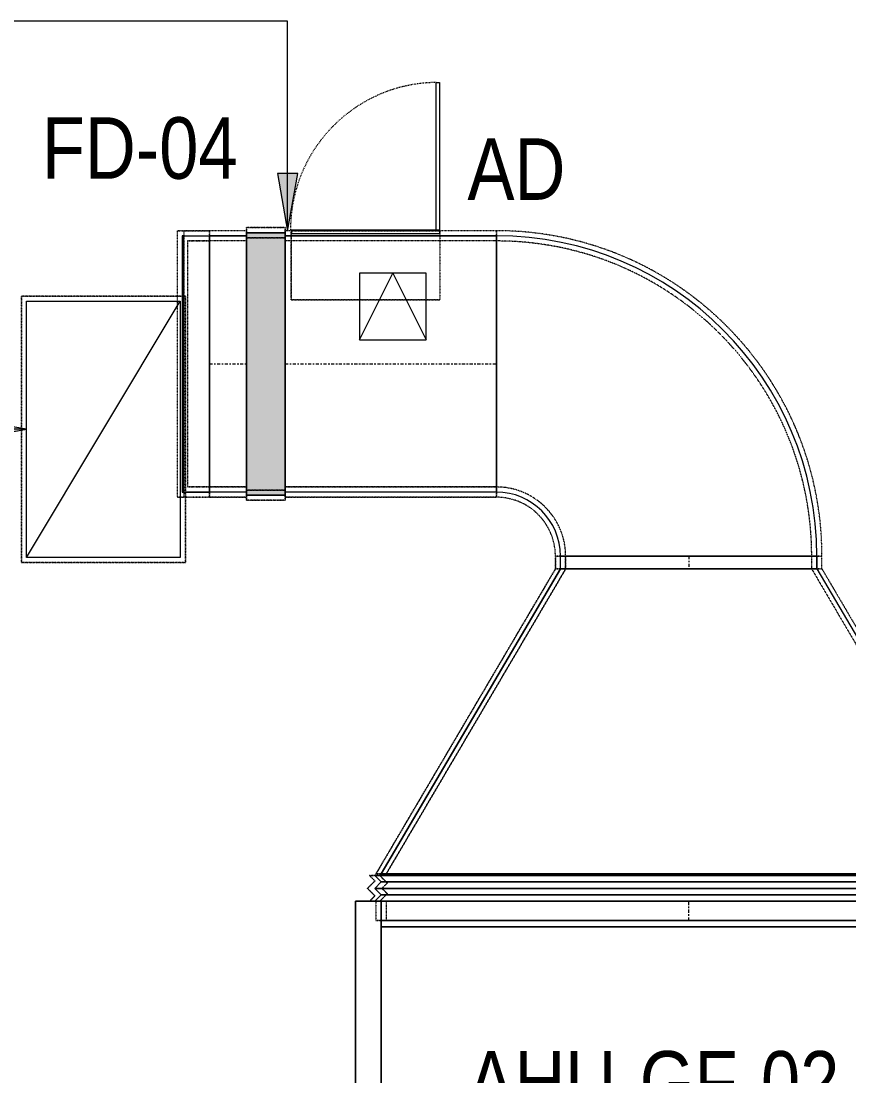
# Model space of a CAD drawing. Header units: inches. Extents: x -83664 to 20107, y -47222 to 19398.
# Drawn here: x -69173 to -65944, y -24493 to -20376 of the extents above; entities that cross this region are included whole.
import ezdxf

# ---------------------------------------------------------------- set-up
doc = ezdxf.new("R2010")
doc.units = ezdxf.units.IN
doc.header["$MEASUREMENT"] = 0
for name, pattern in [('Center', [29.999999, 12, -6, 6, -6]), ('Dash', [6, 3, -3]), ('Dash_2_', [6.35, 3.175, -3.175]), ('Hidden 0_50', [1.0584, 0.5292, -0.5292]), ('Hidden 1_0', [1.7, 1, -0.7])]:
    doc.linetypes.add(name, pattern=pattern)
doc.layers.add('A-DETL', color=7, linetype='Continuous', lineweight=18, true_color=0x00a600)
doc.layers.add('M-HVAC-DUCT', color=7, linetype='Continuous', lineweight=9, true_color=0xffe97f)
for name, color, linetype, lineweight in [('A-DETL-GENF', 7, 'Continuous', 9), ('A-GENM', 7, 'Continuous', 9), ('G-ANNO-TEXT', 7, 'Continuous', 9), ('M-EQPM', 7, 'Continuous', 18), ('M-HVAC-DUCT-ANNO', 7, 'Continuous', 9), ('M-HVAC-DUCT-CNTR', 7, 'Center', 9), ('M-HVAC-DUCT-IDEN', 7, 'Continuous', 18), ('Q-SPCQ', 7, 'Continuous', 9), ('Q-SPCQ-HDLN', 7, 'Dash_2_', 9)]:
    doc.layers.add(name, color=color, linetype=linetype, lineweight=lineweight)
doc.styles.add('Arial Narrow_21', font='ARIALN.TTF', dxfattribs={"height": 240})

# ---------------------------------------------------------------- blocks, each defined once
blk = doc.blocks.new('TEMW-ME-AHU-Fresh Air Handling Unit - FAHU-L44-01-8296394-FIRST FLOOR AC CONDITIONING LAYOUT - PART A')
at = {"layer": 'M-EQPM'}
for p, q in [((-100, 2500), (-100, -100)), ((-100, -100), (-100, 2500)), ((-25, 2400), (-25, 0)), ((-25, 0), (-25, 2400)), ((0, 2400), (0, 0)), ((0, 0), (0, 2400)), ((0, 0), (0, 2400)), ((0, 2400), (0, 0)), ((0, 0), (5950, 0)), ((5950, 0), (0, 0)), ((-25, 0), (0, 0)), ((0, 0), (-25, 0)), ((-100, -100), (6050, -100)), ((6050, -100), (-100, -100))]:
    blk.add_line(p, q, dxfattribs=at)
blk = doc.blocks.new('M_Rectangular Elbow - Radius - 0_75 W-7486418-FIRST FLOOR AC CONDITIONING LAYOUT - PART A')
at = {"layer": 'M-HVAC-DUCT', "color": 6, "true_color": 0xff00ff}
for p, q in [((-500, 750), (500, 750)), ((500, 750), (-500, 750)), ((-750, 500), (-750, -500)), ((-750, -500), (-750, 500))]:
    blk.add_line(p, q, dxfattribs=at)
for radius in [250, 250, 1250, 1250]:
    blk.add_arc((-750, 750), radius, 270, 0, dxfattribs=at)
blk = doc.blocks.new('M_Rectangular Transition - Length - Standard-8296398-FIRST FLOOR AC CONDITIONING LAYOUT - PART A')
at = {"layer": 'M-HVAC-DUCT', "color": 6, "true_color": 0xff00ff}
for p, q in [((0, 500), (1190, 1200)), ((0, 500), (1190, 1200)), ((1190, -1200), (1190, 1200)), ((1190, 1200), (1190, -1200)), ((0, 500), (0, -500)), ((0, -500), (0, 500)), ((0, -500), (1190, -1200)), ((1190, -1200), (0, -500))]:
    blk.add_line(p, q, dxfattribs=at)
blk = doc.blocks.new('REMC_M_FLEX CONNECTION_Type 2 - V_SAD-8296400-FIRST FLOOR AC CONDITIONING LAYOUT - PART A')
at = {"layer": 'M-HVAC-DUCT', "color": 6, "true_color": 0xff00ff}
for p, q in [((83687.9, 74636.3), (83662.9, 74661.3)), ((83662.9, 74661.3), (83687.9, 74636.3)), ((83662.9, 74661.3), (86112.9, 74661.3)), ((86112.9, 74661.3), (83662.9, 74661.3)), ((83662.9, 74611.3), (83687.9, 74636.3)), ((83687.9, 74636.3), (83662.9, 74611.3)), ((86087.9, 74636.3), (83687.9, 74636.3)), ((83687.9, 74636.3), (86087.9, 74636.3)), ((86087.9, 74636.3), (83687.9, 74636.3)), ((83687.9, 74636.3), (86087.9, 74636.3)), ((86087.9, 74636.3), (86112.9, 74661.3)), ((86087.9, 74636.3), (86112.9, 74661.3)), ((86087.9, 74636.3), (86112.9, 74611.3)), ((86087.9, 74636.3), (86112.9, 74611.3)), ((83662.9, 74611.3), (86112.9, 74611.3)), ((86112.9, 74611.3), (83662.9, 74611.3)), ((86112.9, 74611.3), (83662.9, 74611.3)), ((83687.9, 74586.3), (83662.9, 74611.3)), ((83662.9, 74611.3), (86112.9, 74611.3)), ((83662.9, 74611.3), (83687.9, 74586.3)), ((83662.9, 74561.3), (83687.9, 74586.3)), ((83687.9, 74586.3), (83662.9, 74561.3)), ((86087.9, 74586.3), (83687.9, 74586.3)), ((83687.9, 74586.3), (86087.9, 74586.3)), ((83687.9, 74586.3), (86087.9, 74586.3)), ((86087.9, 74586.3), (83687.9, 74586.3)), ((86112.9, 74611.3), (86087.9, 74586.3)), ((86112.9, 74611.3), (86087.9, 74586.3)), ((86087.9, 74586.3), (86112.9, 74561.3)), ((86087.9, 74586.3), (86112.9, 74561.3)), ((83662.9, 74561.3), (86112.9, 74561.3)), ((86112.9, 74561.3), (83662.9, 74561.3))]:
    blk.add_line(p, q, dxfattribs=at)
blk = doc.blocks.new('M_Rectangular Tap - Beveled - Standard-8296403-FIRST FLOOR AC CONDITIONING LAYOUT - PART A')
at = {"layer": 'M-HVAC-DUCT', "color": 6, "true_color": 0xff00ff}
for p, q in [((82912.2, 77157.7), (83018.3, 77157.7)), ((82912.2, 77157.7), (82912.2, 76157.7)), ((82912.2, 77157.7), (82912.2, 76157.7)), ((82918.3, 77157.7), (82912.2, 77157.7)), ((82918.3, 76157.7), (82918.3, 77157.7)), ((82918.3, 77157.7), (83018.3, 77157.7)), ((83018.3, 76157.7), (83018.3, 77157.7)), ((83018.3, 77157.7), (83018.3, 76157.7)), ((83018.3, 76157.7), (82912.2, 76157.7)), ((82912.2, 76157.7), (82918.3, 76157.7)), ((82918.3, 76157.7), (83018.3, 76157.7))]:
    blk.add_line(p, q, dxfattribs=at)
blk = doc.blocks.new('GCE-DA-Fire Damper-Rectangular - Standard-7706739-FIRST FLOOR AC CONDITIONING LAYOUT - PART A')
at = {"layer": 'A-DETL-GENF', "true_color": 0xff00ff}
blk.add_hatch(color=6, dxfattribs=at).paths.add_polyline_path([(75, -512), (-75, -512), (-75, 512), (75, 512)])
at = {"layer": 'A-DETL-GENF', "color": 6, "true_color": 0xff00ff}
for p, q in [((75, 512), (-75, 512)), ((-75, 512), (-75, -512)), ((75, -512), (75, 512)), ((-75, -512), (75, -512))]:
    blk.add_line(p, q, dxfattribs=at)
at = {"layer": 'M-HVAC-DUCT', "color": 6, "true_color": 0xff00ff}
for p, q in [((-75, -512), (-75, 512)), ((-75, 512), (75, 512)), ((75, 512), (75, -512)), ((75, -512), (-75, -512))]:
    blk.add_line(p, q, dxfattribs=at)
blk = doc.blocks.new('VENT ACCESS DOOR - 580X580-8275251-FIRST FLOOR AC CONDITIONING LAYOUT - PART A')
at = {"layer": 'A-GENM'}
for p, q in [((83338, 77179.4), (83338, 77166.7)), ((83916.5, 77179.4), (83338, 77179.4)), ((83364.7, 77180.2), (83359, 77180.2)), ((83359, 77180.2), (83359, 77179.4)), ((83359, 77179.4), (83364.7, 77179.4)), ((83364.7, 77179.4), (83364.7, 77180.2)), ((83916.5, 77166.7), (83916.5, 77179.4)), ((83338, 77166.7), (83916.5, 77166.7))]:
    blk.add_line(p, q, dxfattribs=at)
at = {"layer": 'Q-SPCQ'}
for p, q in [((83903, 77756.2), (83915.7, 77756.2)), ((83903, 77177.7), (83903, 77756.2)), ((83915.7, 77756.2), (83915.7, 77177.7)), ((83359, 77180.2), (83359, 77179.4)), ((83364.7, 77180.2), (83359, 77180.2)), ((83364.7, 77180.2), (83359, 77180.2)), ((83359, 77179.4), (83364.7, 77179.4)), ((83359, 77179.4), (83364.7, 77179.4)), ((83364.7, 77179.4), (83364.7, 77180.2)), ((83915.7, 77177.7), (83903, 77177.7))]:
    blk.add_line(p, q, dxfattribs=at)
at = {"layer": 'Q-SPCQ-HDLN', "linetype": 'Dash'}
blk.add_arc((83908.9, 77181.9), 574.3, 90.5898, 180.2426, dxfattribs=at)
blk = doc.blocks.new('TEMW-SMBZ-HO-BM-HVAC-00002_rvt-1-FIRST FLOOR AC CONDITIONING LAYOUT - PART A')
at = {"layer": 'M-HVAC-DUCT', "color": 6, "linetype": 'Hidden 0_50', "true_color": 0xff00ff}
for p, q in [((82918.3, 77177.7), (82892.2, 77177.7)), ((82892.2, 77177.7), (83018.3, 77177.7)), ((82892.2, 77177.7), (82892.2, 76137.7)), ((82892.2, 77177.7), (82892.2, 76137.7)), ((83018.3, 77177.7), (82918.3, 77177.7)), ((82918.3, 77177.7), (82918.3, 76137.7)), ((83018.3, 76137.7), (83018.3, 77177.7)), ((83018.3, 77177.7), (83018.3, 76137.7)), ((83163.3, 77177.7), (83018.3, 77177.7)), ((83163.3, 77177.7), (83018.3, 77177.7)), ((83018.3, 76137.7), (83018.3, 77177.7)), ((83018.3, 77177.7), (83018.3, 76137.7)), ((83313.3, 77189.7), (83163.3, 77189.7)), ((83163.3, 77189.7), (83163.3, 76125.7)), ((83163.3, 76125.7), (83163.3, 77189.7)), ((83163.3, 77189.7), (83313.3, 77189.7)), ((83163.3, 76137.7), (83163.3, 77177.7)), ((83163.3, 77177.7), (83163.3, 76137.7)), ((83313.3, 76125.7), (83313.3, 77189.7)), ((83313.3, 77189.7), (83313.3, 76125.7)), ((83313.3, 76137.7), (83313.3, 77177.7)), ((83313.3, 77177.7), (83313.3, 76137.7)), ((84137.9, 77177.7), (83313.3, 77177.7)), ((84137.9, 77177.7), (83313.3, 77177.7)), ((83917.3, 77177.7), (83337.3, 77177.7)), ((83337.3, 77177.7), (83917.3, 77177.7)), ((83337.3, 76908.6), (83337.3, 77177.7)), ((83337.3, 77177.7), (83337.3, 76908.6)), ((83917.3, 77177.7), (83917.3, 76908.6)), ((83917.3, 77177.7), (83917.3, 76908.6)), ((84137.9, 77177.7), (84137.9, 76137.7)), ((84137.9, 76137.7), (84137.9, 77177.7)), ((84137.9, 77177.7), (84137.9, 76137.7)), ((84137.9, 76137.7), (84137.9, 77177.7)), ((82284.4, 76922.7), (82284.4, 75882.7)), ((82924.4, 76922.7), (82284.4, 76922.7)), ((82284.4, 75882.7), (82284.4, 76922.7)), ((82284.4, 76922.7), (82924.4, 76922.7)), ((82924.4, 75882.7), (82924.4, 76922.7)), ((82924.4, 76922.7), (82924.4, 75882.7)), ((83337.3, 76908.6), (83917.3, 76908.6)), ((83917.3, 76908.6), (83337.3, 76908.6)), ((83018.3, 76137.7), (82892.2, 76137.7)), ((82892.2, 76137.7), (82918.3, 76137.7)), ((82918.3, 76137.7), (83018.3, 76137.7)), ((83018.3, 76137.7), (83163.3, 76137.7)), ((83163.3, 76137.7), (83018.3, 76137.7)), ((83163.3, 76125.7), (83313.3, 76125.7)), ((83313.3, 76125.7), (83163.3, 76125.7)), ((83313.3, 76137.7), (84137.9, 76137.7)), ((84137.9, 76137.7), (83313.3, 76137.7)), ((84367.9, 75907.7), (85407.9, 75907.7)), ((85407.9, 75907.7), (84367.9, 75907.7)), ((84367.9, 75907.7), (84367.9, 75857.7)), ((84367.9, 75857.7), (84367.9, 75907.7)), ((84367.9, 75907.7), (85407.9, 75907.7)), ((85407.9, 75907.7), (84367.9, 75907.7)), ((85407.9, 75857.7), (85407.9, 75907.7)), ((85407.9, 75857.7), (85407.9, 75907.7)), ((82284.4, 75882.7), (82924.4, 75882.7)), ((82924.4, 75882.7), (82284.4, 75882.7)), ((84367.9, 75857.7), (83667.9, 74667.7)), ((83667.9, 74667.7), (84367.9, 75857.7)), ((84367.9, 75857.7), (85407.9, 75857.7)), ((85407.9, 75857.7), (84367.9, 75857.7)), ((85407.9, 75857.7), (84367.9, 75857.7)), ((84367.9, 75857.7), (85407.9, 75857.7)), ((85407.9, 75857.7), (86107.9, 74667.7)), ((85407.9, 75857.7), (86107.9, 74667.7)), ((86107.9, 74667.7), (83667.9, 74667.7)), ((83667.9, 74667.7), (86107.9, 74667.7)), ((83667.9, 74667.7), (83667.9, 74661.3)), ((83667.9, 74667.7), (83667.9, 74661.3)), ((83667.9, 74667.7), (86107.9, 74667.7)), ((86107.9, 74667.7), (83667.9, 74667.7)), ((83634.6, 74611.3), (83663.7, 74640.5)), ((83663.7, 74640.5), (83634.6, 74611.3)), ((83642.9, 74661.3), (86132.9, 74661.3)), ((83663.7, 74640.5), (83642.9, 74661.3)), ((83642.9, 74661.3), (83663.7, 74640.5)), ((86132.9, 74661.3), (83642.9, 74661.3)), ((86107.9, 74661.3), (83667.9, 74661.3)), ((83667.9, 74661.3), (86107.9, 74661.3)), ((83663.7, 74582.2), (83634.6, 74611.3)), ((83634.6, 74611.3), (83663.7, 74582.2)), ((83642.9, 74561.3), (83663.7, 74582.2)), ((83663.7, 74582.2), (83642.9, 74561.3)), ((86132.9, 74561.3), (83642.9, 74561.3)), ((83642.9, 74561.3), (86132.9, 74561.3)), ((86107.9, 74561.3), (83667.9, 74561.3)), ((83667.9, 74561.3), (86107.9, 74561.3)), ((83667.9, 74561.3), (83667.9, 74486.3)), ((83667.9, 74561.3), (83667.9, 74486.3)), ((86107.9, 74486.3), (83667.9, 74486.3)), ((83667.9, 74486.3), (86107.9, 74486.3))]:
    blk.add_line(p, q, dxfattribs=at)
at = {"layer": 'M-HVAC-DUCT', "color": 6, "linetype": 'Hidden 1_0', "true_color": 0xff00ff}
for p, q in [((83018.3, 77137.7), (82932.2, 77137.7)), ((82932.2, 77137.7), (83018.3, 77137.7)), ((82932.2, 77137.7), (82932.2, 76177.7)), ((82932.2, 77137.7), (82932.2, 76177.7)), ((83018.3, 76177.7), (83018.3, 77137.7)), ((83018.3, 77137.7), (83018.3, 76177.7)), ((83163.3, 77137.7), (83018.3, 77137.7)), ((83163.3, 77137.7), (83018.3, 77137.7)), ((83018.3, 76177.7), (83018.3, 77137.7)), ((83018.3, 77137.7), (83018.3, 76177.7)), ((83313.3, 77149.7), (83163.3, 77149.7)), ((83163.3, 77149.7), (83163.3, 76165.7)), ((83163.3, 76165.7), (83163.3, 77149.7)), ((83163.3, 77149.7), (83313.3, 77149.7)), ((83163.3, 76177.7), (83163.3, 77137.7)), ((83163.3, 77137.7), (83163.3, 76177.7)), ((83313.3, 76165.7), (83313.3, 77149.7)), ((83313.3, 77149.7), (83313.3, 76165.7)), ((83313.3, 76177.7), (83313.3, 77137.7)), ((83313.3, 77137.7), (83313.3, 76177.7)), ((84137.9, 77137.7), (83313.3, 77137.7)), ((84137.9, 77137.7), (83313.3, 77137.7)), ((84137.9, 77137.7), (84137.9, 76177.7)), ((84137.9, 76177.7), (84137.9, 77137.7)), ((84137.9, 76177.7), (84137.9, 77137.7)), ((84137.9, 77137.7), (84137.9, 76177.7)), ((83018.3, 76177.7), (82932.2, 76177.7)), ((82932.2, 76177.7), (83018.3, 76177.7)), ((83018.3, 76177.7), (83163.3, 76177.7)), ((83163.3, 76177.7), (83018.3, 76177.7)), ((83163.3, 76165.7), (83313.3, 76165.7)), ((83313.3, 76165.7), (83163.3, 76165.7)), ((83313.3, 76177.7), (84137.9, 76177.7)), ((84137.9, 76177.7), (83313.3, 76177.7)), ((84407.9, 75907.7), (85367.9, 75907.7)), ((85367.9, 75907.7), (84407.9, 75907.7)), ((84407.9, 75907.7), (84407.9, 75857.7)), ((84407.9, 75857.7), (84407.9, 75907.7)), ((84407.9, 75907.7), (85367.9, 75907.7)), ((85367.9, 75907.7), (84407.9, 75907.7)), ((85367.9, 75857.7), (85367.9, 75907.7)), ((85367.9, 75857.7), (85367.9, 75907.7)), ((84407.9, 75857.7), (83707.9, 74667.7)), ((83707.9, 74667.7), (84407.9, 75857.7)), ((84407.9, 75857.7), (85367.9, 75857.7)), ((85367.9, 75857.7), (84407.9, 75857.7)), ((85367.9, 75857.7), (84407.9, 75857.7)), ((84407.9, 75857.7), (85367.9, 75857.7)), ((85367.9, 75857.7), (86067.9, 74667.7)), ((85367.9, 75857.7), (86067.9, 74667.7)), ((86067.9, 74667.7), (83707.9, 74667.7)), ((83707.9, 74667.7), (86067.9, 74667.7)), ((83707.9, 74667.7), (83707.9, 74661.3)), ((83707.9, 74667.7), (83707.9, 74661.3)), ((83707.9, 74667.7), (86067.9, 74667.7)), ((86067.9, 74667.7), (83707.9, 74667.7)), ((83682.9, 74661.3), (86092.9, 74661.3)), ((83712, 74632.2), (83682.9, 74661.3)), ((83682.9, 74661.3), (83712, 74632.2)), ((86092.9, 74661.3), (83682.9, 74661.3)), ((83691.2, 74611.3), (83712, 74632.2)), ((83712, 74632.2), (83691.2, 74611.3)), ((86067.9, 74661.3), (83707.9, 74661.3)), ((83707.9, 74661.3), (86067.9, 74661.3)), ((83682.9, 74561.3), (83712, 74590.5)), ((83712, 74590.5), (83682.9, 74561.3)), ((83712, 74590.5), (83691.2, 74611.3)), ((83691.2, 74611.3), (83712, 74590.5)), ((86092.9, 74561.3), (83682.9, 74561.3)), ((83682.9, 74561.3), (86092.9, 74561.3)), ((86067.9, 74561.3), (83707.9, 74561.3)), ((83707.9, 74561.3), (86067.9, 74561.3)), ((83707.9, 74561.3), (83707.9, 74486.3)), ((83707.9, 74561.3), (83707.9, 74486.3)), ((86067.9, 74486.3), (83707.9, 74486.3)), ((83707.9, 74486.3), (86067.9, 74486.3))]:
    blk.add_line(p, q, dxfattribs=at)
at = {"layer": 'M-HVAC-DUCT', "color": 6, "true_color": 0xff00ff}
for p, q in [((83018.3, 77157.7), (83018.3, 76157.7)), ((83018.3, 76157.7), (83018.3, 77157.7)), ((83018.3, 77157.7), (83163.3, 77157.7)), ((83163.3, 77157.7), (83018.3, 77157.7)), ((83163.3, 77157.7), (83163.3, 76157.7)), ((83163.3, 76157.7), (83163.3, 77157.7)), ((83313.3, 77157.7), (83313.3, 76157.7)), ((83313.3, 76157.7), (83313.3, 77157.7)), ((83313.3, 77157.7), (84137.9, 77157.7)), ((84137.9, 77157.7), (83313.3, 77157.7)), ((84137.9, 77157.7), (84137.9, 76157.7)), ((84137.9, 76157.7), (84137.9, 77157.7)), ((83163.3, 76157.7), (83018.3, 76157.7)), ((83163.3, 76157.7), (83018.3, 76157.7)), ((84137.9, 76157.7), (83313.3, 76157.7)), ((84137.9, 76157.7), (83313.3, 76157.7)), ((85387.9, 75907.7), (84387.9, 75907.7)), ((84387.9, 75907.7), (85387.9, 75907.7)), ((84387.9, 75857.7), (84387.9, 75907.7)), ((84387.9, 75857.7), (84387.9, 75907.7)), ((85387.9, 75907.7), (85387.9, 75857.7)), ((85387.9, 75857.7), (85387.9, 75907.7)), ((85387.9, 75857.7), (84387.9, 75857.7)), ((84387.9, 75857.7), (85387.9, 75857.7)), ((83687.9, 74667.7), (86087.9, 74667.7)), ((86087.9, 74667.7), (83687.9, 74667.7)), ((83687.9, 74661.3), (83687.9, 74667.7)), ((83687.9, 74667.7), (83687.9, 74661.3)), ((83687.9, 74661.3), (86087.9, 74661.3)), ((86087.9, 74661.3), (83687.9, 74661.3)), ((83687.9, 74561.3), (86087.9, 74561.3)), ((86087.9, 74561.3), (83687.9, 74561.3)), ((83687.9, 74486.3), (83687.9, 74561.3)), ((83687.9, 74561.3), (83687.9, 74486.3)), ((83687.9, 74486.3), (86087.9, 74486.3)), ((86087.9, 74486.3), (83687.9, 74486.3))]:
    blk.add_line(p, q, dxfattribs=at)
at = {"layer": 'M-HVAC-DUCT', "color": 6, "linetype": 'Hidden 0_50', "true_color": 0xff00ff}
for radius in [1270, 1270, 230, 230]:
    blk.add_arc((84137.9, 75907.7), radius, 0, 90, dxfattribs=at)
at = {"layer": 'M-HVAC-DUCT', "color": 6, "linetype": 'Hidden 1_0', "true_color": 0xff00ff}
for radius in [1230, 1230, 270, 270]:
    blk.add_arc((84137.9, 75907.7), radius, 0, 90, dxfattribs=at)
at = {"layer": 'M-HVAC-DUCT-ANNO', "color": 6, "true_color": 0xff00ff}
for p, q in [((82304.4, 75902.7), (82304.4, 76902.7)), ((82304.4, 76902.7), (82904.4, 76902.7)), ((82304.4, 75902.7), (82904.4, 76902.7)), ((82904.4, 76902.7), (82904.4, 75902.7)), ((82904.4, 75902.7), (82304.4, 75902.7))]:
    blk.add_line(p, q, dxfattribs=at)
at = {"layer": 'M-HVAC-DUCT-CNTR', "color": 6, "true_color": 0xff00ff}
for p, q in [((83018.3, 76657.7), (83163.3, 76657.7)), ((83313.3, 76657.7), (84137.9, 76657.7)), ((84887.9, 75907.7), (84887.9, 75857.7)), ((84887.9, 74661.3), (84887.9, 74667.7)), ((84887.9, 74486.3), (84887.9, 74561.3))]:
    blk.add_line(p, q, dxfattribs=at)
at = {"layer": 'M-EQPM', "color": 6, "linetype": 'Hidden 0_50', "lineweight": 9, "true_color": 0xff00ff, "rotation": 270.0000000000001}
blk.add_blockref('TEMW-ME-AHU-Fresh Air Handling Unit - FAHU-L44-01-8296394-FIRST FLOOR AC CONDITIONING LAYOUT - PART A', (83687.9, 74461.3), dxfattribs=at)
at = {"layer": 'M-HVAC-DUCT', "color": 6, "linetype": 'Hidden 0_50', "lineweight": 9, "true_color": 0xff00ff}
for name in ['M_Rectangular Tap - Beveled - Standard-8296403-FIRST FLOOR AC CONDITIONING LAYOUT - PART A', 'REMC_M_FLEX CONNECTION_Type 2 - V_SAD-8296400-FIRST FLOOR AC CONDITIONING LAYOUT - PART A']:
    blk.add_blockref(name, (0, 0), dxfattribs=at)
at = {"layer": 'M-HVAC-DUCT', "color": 6, "linetype": 'Hidden 0_50', "lineweight": 9, "true_color": 0xff00ff, "extrusion": (0, 0, -1)}
blk.add_blockref('GCE-DA-Fire Damper-Rectangular - Standard-7706739-FIRST FLOOR AC CONDITIONING LAYOUT - PART A', (-83238.3, 76657.7), dxfattribs=at)
at = {"layer": 'M-HVAC-DUCT', "color": 6, "linetype": 'Hidden 0_50', "lineweight": 9, "true_color": 0xff00ff}
for name, p, rotation in [('M_Rectangular Elbow - Radius - 0_75 W-7486418-FIRST FLOOR AC CONDITIONING LAYOUT - PART A', (84887.9, 76657.7), 90), ('M_Rectangular Transition - Length - Standard-8296398-FIRST FLOOR AC CONDITIONING LAYOUT - PART A', (84887.9, 75857.7), 270)]:
    blk.add_blockref(name, p, dxfattribs=dict(at, rotation=rotation))
at = {"layer": 'Q-SPCQ', "color": 6, "linetype": 'Hidden 0_50', "lineweight": 9, "true_color": 0xff00ff}
blk.add_blockref('VENT ACCESS DOOR - 580X580-8275251-FIRST FLOOR AC CONDITIONING LAYOUT - PART A', (0, 0), dxfattribs=at)
blk = doc.blocks.new('TEMW-SMBZ-HO-BM-HVAC-00002_rvt-2-FIRST FLOOR AC CONDITIONING LAYOUT - PART A')
at = {"layer": 'M-HVAC-DUCT', "color": 6, "linetype": 'Hidden 0_50', "true_color": 0xff00ff}
for p, q in [((82918.3, 77177.7), (82892.2, 77177.7)), ((82892.2, 77177.7), (83018.3, 77177.7)), ((82892.2, 77177.7), (82892.2, 76137.7)), ((82892.2, 77177.7), (82892.2, 76137.7)), ((83018.3, 77177.7), (82918.3, 77177.7)), ((82918.3, 77177.7), (82918.3, 76137.7)), ((83018.3, 76137.7), (83018.3, 77177.7)), ((83018.3, 77177.7), (83018.3, 76137.7)), ((83163.3, 77177.7), (83018.3, 77177.7)), ((83163.3, 77177.7), (83018.3, 77177.7)), ((83018.3, 76137.7), (83018.3, 77177.7)), ((83018.3, 77177.7), (83018.3, 76137.7)), ((83313.3, 77189.7), (83163.3, 77189.7)), ((83163.3, 77189.7), (83163.3, 76125.7)), ((83163.3, 76125.7), (83163.3, 77189.7)), ((83163.3, 77189.7), (83313.3, 77189.7)), ((83163.3, 76137.7), (83163.3, 77177.7)), ((83163.3, 77177.7), (83163.3, 76137.7)), ((83313.3, 76125.7), (83313.3, 77189.7)), ((83313.3, 77189.7), (83313.3, 76125.7)), ((83313.3, 76137.7), (83313.3, 77177.7)), ((83313.3, 77177.7), (83313.3, 76137.7)), ((84137.9, 77177.7), (83313.3, 77177.7)), ((84137.9, 77177.7), (83313.3, 77177.7)), ((83917.3, 77177.7), (83337.3, 77177.7)), ((83337.3, 77177.7), (83917.3, 77177.7)), ((83337.3, 76908.6), (83337.3, 77177.7)), ((83337.3, 77177.7), (83337.3, 76908.6)), ((83917.3, 77177.7), (83917.3, 76908.6)), ((83917.3, 77177.7), (83917.3, 76908.6)), ((84137.9, 77177.7), (84137.9, 76137.7)), ((84137.9, 76137.7), (84137.9, 77177.7)), ((84137.9, 77177.7), (84137.9, 76137.7)), ((84137.9, 76137.7), (84137.9, 77177.7)), ((82284.4, 76922.7), (82284.4, 75882.7)), ((82924.4, 76922.7), (82284.4, 76922.7)), ((82284.4, 75882.7), (82284.4, 76922.7)), ((82284.4, 76922.7), (82924.4, 76922.7)), ((82924.4, 75882.7), (82924.4, 76922.7)), ((82924.4, 76922.7), (82924.4, 75882.7)), ((83337.3, 76908.6), (83917.3, 76908.6)), ((83917.3, 76908.6), (83337.3, 76908.6)), ((83018.3, 76137.7), (82892.2, 76137.7)), ((82892.2, 76137.7), (82918.3, 76137.7)), ((82918.3, 76137.7), (83018.3, 76137.7)), ((83018.3, 76137.7), (83163.3, 76137.7)), ((83163.3, 76137.7), (83018.3, 76137.7)), ((83163.3, 76125.7), (83313.3, 76125.7)), ((83313.3, 76125.7), (83163.3, 76125.7)), ((83313.3, 76137.7), (84137.9, 76137.7)), ((84137.9, 76137.7), (83313.3, 76137.7)), ((84367.9, 75907.7), (85407.9, 75907.7)), ((85407.9, 75907.7), (84367.9, 75907.7)), ((84367.9, 75907.7), (84367.9, 75857.7)), ((84367.9, 75857.7), (84367.9, 75907.7)), ((84367.9, 75907.7), (85407.9, 75907.7)), ((85407.9, 75907.7), (84367.9, 75907.7)), ((85407.9, 75857.7), (85407.9, 75907.7)), ((85407.9, 75857.7), (85407.9, 75907.7)), ((82284.4, 75882.7), (82924.4, 75882.7)), ((82924.4, 75882.7), (82284.4, 75882.7)), ((84367.9, 75857.7), (83667.9, 74667.7)), ((83667.9, 74667.7), (84367.9, 75857.7)), ((84367.9, 75857.7), (85407.9, 75857.7)), ((85407.9, 75857.7), (84367.9, 75857.7)), ((85407.9, 75857.7), (84367.9, 75857.7)), ((84367.9, 75857.7), (85407.9, 75857.7)), ((85407.9, 75857.7), (86107.9, 74667.7)), ((85407.9, 75857.7), (86107.9, 74667.7)), ((86107.9, 74667.7), (83667.9, 74667.7)), ((83667.9, 74667.7), (86107.9, 74667.7)), ((83667.9, 74667.7), (83667.9, 74661.3)), ((83667.9, 74667.7), (83667.9, 74661.3)), ((83667.9, 74667.7), (86107.9, 74667.7)), ((86107.9, 74667.7), (83667.9, 74667.7)), ((83634.6, 74611.3), (83663.7, 74640.5)), ((83663.7, 74640.5), (83634.6, 74611.3)), ((83642.9, 74661.3), (86132.9, 74661.3)), ((83663.7, 74640.5), (83642.9, 74661.3)), ((83642.9, 74661.3), (83663.7, 74640.5)), ((86132.9, 74661.3), (83642.9, 74661.3)), ((86107.9, 74661.3), (83667.9, 74661.3)), ((83667.9, 74661.3), (86107.9, 74661.3)), ((83663.7, 74582.2), (83634.6, 74611.3)), ((83634.6, 74611.3), (83663.7, 74582.2)), ((83642.9, 74561.3), (83663.7, 74582.2)), ((83663.7, 74582.2), (83642.9, 74561.3)), ((86132.9, 74561.3), (83642.9, 74561.3)), ((83642.9, 74561.3), (86132.9, 74561.3)), ((86107.9, 74561.3), (83667.9, 74561.3)), ((83667.9, 74561.3), (86107.9, 74561.3)), ((83667.9, 74561.3), (83667.9, 74486.3)), ((83667.9, 74561.3), (83667.9, 74486.3)), ((86107.9, 74486.3), (83667.9, 74486.3)), ((83667.9, 74486.3), (86107.9, 74486.3))]:
    blk.add_line(p, q, dxfattribs=at)
at = {"layer": 'M-HVAC-DUCT', "color": 6, "linetype": 'Hidden 1_0', "true_color": 0xff00ff}
for p, q in [((83018.3, 77137.7), (82932.2, 77137.7)), ((82932.2, 77137.7), (83018.3, 77137.7)), ((82932.2, 77137.7), (82932.2, 76177.7)), ((82932.2, 77137.7), (82932.2, 76177.7)), ((83018.3, 76177.7), (83018.3, 77137.7)), ((83018.3, 77137.7), (83018.3, 76177.7)), ((83163.3, 77137.7), (83018.3, 77137.7)), ((83163.3, 77137.7), (83018.3, 77137.7)), ((83018.3, 76177.7), (83018.3, 77137.7)), ((83018.3, 77137.7), (83018.3, 76177.7)), ((83313.3, 77149.7), (83163.3, 77149.7)), ((83163.3, 77149.7), (83163.3, 76165.7)), ((83163.3, 76165.7), (83163.3, 77149.7)), ((83163.3, 77149.7), (83313.3, 77149.7)), ((83163.3, 76177.7), (83163.3, 77137.7)), ((83163.3, 77137.7), (83163.3, 76177.7)), ((83313.3, 76165.7), (83313.3, 77149.7)), ((83313.3, 77149.7), (83313.3, 76165.7)), ((83313.3, 76177.7), (83313.3, 77137.7)), ((83313.3, 77137.7), (83313.3, 76177.7)), ((84137.9, 77137.7), (83313.3, 77137.7)), ((84137.9, 77137.7), (83313.3, 77137.7)), ((84137.9, 77137.7), (84137.9, 76177.7)), ((84137.9, 76177.7), (84137.9, 77137.7)), ((84137.9, 76177.7), (84137.9, 77137.7)), ((84137.9, 77137.7), (84137.9, 76177.7)), ((83018.3, 76177.7), (82932.2, 76177.7)), ((82932.2, 76177.7), (83018.3, 76177.7)), ((83018.3, 76177.7), (83163.3, 76177.7)), ((83163.3, 76177.7), (83018.3, 76177.7)), ((83163.3, 76165.7), (83313.3, 76165.7)), ((83313.3, 76165.7), (83163.3, 76165.7)), ((83313.3, 76177.7), (84137.9, 76177.7)), ((84137.9, 76177.7), (83313.3, 76177.7)), ((84407.9, 75907.7), (85367.9, 75907.7)), ((85367.9, 75907.7), (84407.9, 75907.7)), ((84407.9, 75907.7), (84407.9, 75857.7)), ((84407.9, 75857.7), (84407.9, 75907.7)), ((84407.9, 75907.7), (85367.9, 75907.7)), ((85367.9, 75907.7), (84407.9, 75907.7)), ((85367.9, 75857.7), (85367.9, 75907.7)), ((85367.9, 75857.7), (85367.9, 75907.7)), ((84407.9, 75857.7), (83707.9, 74667.7)), ((83707.9, 74667.7), (84407.9, 75857.7)), ((84407.9, 75857.7), (85367.9, 75857.7)), ((85367.9, 75857.7), (84407.9, 75857.7)), ((85367.9, 75857.7), (84407.9, 75857.7)), ((84407.9, 75857.7), (85367.9, 75857.7)), ((85367.9, 75857.7), (86067.9, 74667.7)), ((85367.9, 75857.7), (86067.9, 74667.7)), ((86067.9, 74667.7), (83707.9, 74667.7)), ((83707.9, 74667.7), (86067.9, 74667.7)), ((83707.9, 74667.7), (83707.9, 74661.3)), ((83707.9, 74667.7), (83707.9, 74661.3)), ((83707.9, 74667.7), (86067.9, 74667.7)), ((86067.9, 74667.7), (83707.9, 74667.7)), ((83682.9, 74661.3), (86092.9, 74661.3)), ((83712, 74632.2), (83682.9, 74661.3)), ((83682.9, 74661.3), (83712, 74632.2)), ((86092.9, 74661.3), (83682.9, 74661.3)), ((83691.2, 74611.3), (83712, 74632.2)), ((83712, 74632.2), (83691.2, 74611.3)), ((86067.9, 74661.3), (83707.9, 74661.3)), ((83707.9, 74661.3), (86067.9, 74661.3)), ((83682.9, 74561.3), (83712, 74590.5)), ((83712, 74590.5), (83682.9, 74561.3)), ((83712, 74590.5), (83691.2, 74611.3)), ((83691.2, 74611.3), (83712, 74590.5)), ((86092.9, 74561.3), (83682.9, 74561.3)), ((83682.9, 74561.3), (86092.9, 74561.3)), ((86067.9, 74561.3), (83707.9, 74561.3)), ((83707.9, 74561.3), (86067.9, 74561.3)), ((83707.9, 74561.3), (83707.9, 74486.3)), ((83707.9, 74561.3), (83707.9, 74486.3)), ((86067.9, 74486.3), (83707.9, 74486.3)), ((83707.9, 74486.3), (86067.9, 74486.3))]:
    blk.add_line(p, q, dxfattribs=at)
at = {"layer": 'M-HVAC-DUCT', "color": 6, "true_color": 0xff00ff}
for p, q in [((83018.3, 77157.7), (83018.3, 76157.7)), ((83018.3, 76157.7), (83018.3, 77157.7)), ((83018.3, 77157.7), (83163.3, 77157.7)), ((83163.3, 77157.7), (83018.3, 77157.7)), ((83163.3, 77157.7), (83163.3, 76157.7)), ((83163.3, 76157.7), (83163.3, 77157.7)), ((83313.3, 77157.7), (83313.3, 76157.7)), ((83313.3, 76157.7), (83313.3, 77157.7)), ((83313.3, 77157.7), (84137.9, 77157.7)), ((84137.9, 77157.7), (83313.3, 77157.7)), ((84137.9, 77157.7), (84137.9, 76157.7)), ((84137.9, 76157.7), (84137.9, 77157.7)), ((83163.3, 76157.7), (83018.3, 76157.7)), ((83163.3, 76157.7), (83018.3, 76157.7)), ((84137.9, 76157.7), (83313.3, 76157.7)), ((84137.9, 76157.7), (83313.3, 76157.7)), ((85387.9, 75907.7), (84387.9, 75907.7)), ((84387.9, 75907.7), (85387.9, 75907.7)), ((84387.9, 75857.7), (84387.9, 75907.7)), ((84387.9, 75857.7), (84387.9, 75907.7)), ((85387.9, 75907.7), (85387.9, 75857.7)), ((85387.9, 75857.7), (85387.9, 75907.7)), ((85387.9, 75857.7), (84387.9, 75857.7)), ((84387.9, 75857.7), (85387.9, 75857.7)), ((83687.9, 74667.7), (86087.9, 74667.7)), ((86087.9, 74667.7), (83687.9, 74667.7)), ((83687.9, 74661.3), (83687.9, 74667.7)), ((83687.9, 74667.7), (83687.9, 74661.3)), ((83687.9, 74661.3), (86087.9, 74661.3)), ((86087.9, 74661.3), (83687.9, 74661.3)), ((83687.9, 74561.3), (86087.9, 74561.3)), ((86087.9, 74561.3), (83687.9, 74561.3)), ((83687.9, 74486.3), (83687.9, 74561.3)), ((83687.9, 74561.3), (83687.9, 74486.3)), ((83687.9, 74486.3), (86087.9, 74486.3)), ((86087.9, 74486.3), (83687.9, 74486.3))]:
    blk.add_line(p, q, dxfattribs=at)
at = {"layer": 'M-HVAC-DUCT', "color": 6, "linetype": 'Hidden 0_50', "true_color": 0xff00ff}
for radius in [1270, 1270, 230, 230]:
    blk.add_arc((84137.9, 75907.7), radius, 0, 90, dxfattribs=at)
at = {"layer": 'M-HVAC-DUCT', "color": 6, "linetype": 'Hidden 1_0', "true_color": 0xff00ff}
for radius in [1230, 1230, 270, 270]:
    blk.add_arc((84137.9, 75907.7), radius, 0, 90, dxfattribs=at)
at = {"layer": 'M-HVAC-DUCT-ANNO', "color": 6, "true_color": 0xff00ff}
for p, q in [((82304.4, 75902.7), (82304.4, 76902.7)), ((82304.4, 76902.7), (82904.4, 76902.7)), ((82304.4, 75902.7), (82904.4, 76902.7)), ((82904.4, 76902.7), (82904.4, 75902.7)), ((82904.4, 75902.7), (82304.4, 75902.7))]:
    blk.add_line(p, q, dxfattribs=at)
at = {"layer": 'M-HVAC-DUCT-CNTR', "color": 6, "true_color": 0xff00ff}
for p, q in [((83018.3, 76657.7), (83163.3, 76657.7)), ((83313.3, 76657.7), (84137.9, 76657.7)), ((84887.9, 75907.7), (84887.9, 75857.7)), ((84887.9, 74661.3), (84887.9, 74667.7)), ((84887.9, 74486.3), (84887.9, 74561.3))]:
    blk.add_line(p, q, dxfattribs=at)
at = {"layer": 'M-EQPM', "color": 6, "linetype": 'Hidden 0_50', "lineweight": 9, "true_color": 0xff00ff, "rotation": 270.0000000000001}
blk.add_blockref('TEMW-ME-AHU-Fresh Air Handling Unit - FAHU-L44-01-8296394-FIRST FLOOR AC CONDITIONING LAYOUT - PART A', (83687.9, 74461.3), dxfattribs=at)
at = {"layer": 'M-HVAC-DUCT', "color": 6, "linetype": 'Hidden 0_50', "lineweight": 9, "true_color": 0xff00ff}
for name in ['M_Rectangular Tap - Beveled - Standard-8296403-FIRST FLOOR AC CONDITIONING LAYOUT - PART A', 'REMC_M_FLEX CONNECTION_Type 2 - V_SAD-8296400-FIRST FLOOR AC CONDITIONING LAYOUT - PART A']:
    blk.add_blockref(name, (0, 0), dxfattribs=at)
at = {"layer": 'M-HVAC-DUCT', "color": 6, "linetype": 'Hidden 0_50', "lineweight": 9, "true_color": 0xff00ff, "extrusion": (0, 0, -1)}
blk.add_blockref('GCE-DA-Fire Damper-Rectangular - Standard-7706739-FIRST FLOOR AC CONDITIONING LAYOUT - PART A', (-83238.3, 76657.7), dxfattribs=at)
at = {"layer": 'M-HVAC-DUCT', "color": 6, "linetype": 'Hidden 0_50', "lineweight": 9, "true_color": 0xff00ff}
for name, p, rotation in [('M_Rectangular Elbow - Radius - 0_75 W-7486418-FIRST FLOOR AC CONDITIONING LAYOUT - PART A', (84887.9, 76657.7), 90), ('M_Rectangular Transition - Length - Standard-8296398-FIRST FLOOR AC CONDITIONING LAYOUT - PART A', (84887.9, 75857.7), 270)]:
    blk.add_blockref(name, p, dxfattribs=dict(at, rotation=rotation))
at = {"layer": 'Q-SPCQ', "color": 6, "linetype": 'Hidden 0_50', "lineweight": 9, "true_color": 0xff00ff}
blk.add_blockref('VENT ACCESS DOOR - 580X580-8275251-FIRST FLOOR AC CONDITIONING LAYOUT - PART A', (0, 0), dxfattribs=at)

msp = doc.modelspace()

# ---------------------------------------------------------------- hatches: boundary and pattern name
at = {"layer": 'M-HVAC-DUCT-IDEN', "lineweight": 9}
for points in [[(-68133.5, -21196.3), (-68093.8, -20971.3), (-68173.2, -20971.3)], [(-69152.3, -21969.5), (-69377.3, -21929.9), (-69377.3, -22009.2)]]:
    msp.add_hatch(color=256, dxfattribs=at).paths.add_polyline_path(points)

# ---------------------------------------------------------------- linework, layer by layer
at = {"layer": 'A-DETL', "color": 7, "lineweight": 9}
for p, q in [((-67853, -21359.7), (-67853, -21619.7)), ((-67593, -21359.7), (-67853, -21359.7)), ((-67853, -21619.7), (-67723, -21359.7)), ((-67723, -21359.7), (-67593, -21619.7)), ((-67593, -21619.7), (-67593, -21359.7)), ((-67853, -21619.7), (-67593, -21619.7))]:
    msp.add_line(p, q, dxfattribs=at)
at = {"layer": 'M-HVAC-DUCT-IDEN', "lineweight": 9}
for p, q in [((-68133.5, -20376.5), (-69790.6, -20376.5)), ((-68133.5, -21196.3), (-68133.5, -20376.5)), ((-68093.8, -20971.3), (-68173.2, -20971.3)), ((-68173.2, -20971.3), (-68133.5, -21196.3)), ((-68133.5, -21196.3), (-68093.8, -20971.3)), ((-69152.3, -21969.5), (-69377.3, -21929.9)), ((-69152.3, -21969.5), (-69790.6, -21969.5)), ((-69377.3, -22009.2), (-69152.3, -21969.5))]:
    msp.add_line(p, q, dxfattribs=at)

# ---------------------------------------------------------------- block references
at = {"lineweight": 5}
for name in ['TEMW-SMBZ-HO-BM-HVAC-00002_rvt-1-FIRST FLOOR AC CONDITIONING LAYOUT - PART A', 'TEMW-SMBZ-HO-BM-HVAC-00002_rvt-2-FIRST FLOOR AC CONDITIONING LAYOUT - PART A']:
    msp.add_blockref(name, (-151456.7, -98372.2), dxfattribs=at)

# ---------------------------------------------------------------- texts
at = {"layer": 'G-ANNO-TEXT', "char_height": 240, "attachment_point": 1, "style": 'Arial Narrow_21'}
for s, insert, width in [('FD-04', (-69092.3, -20751.8), 974.05), ('AD', (-67431.7, -20834), 481.012), ('AHU-GF-02', (-67431.7, -24395.9), 1839.873)]:
    msp.add_mtext(s, dxfattribs=dict(at, insert=insert, width=width))

doc.saveas('drawing.dxf')
